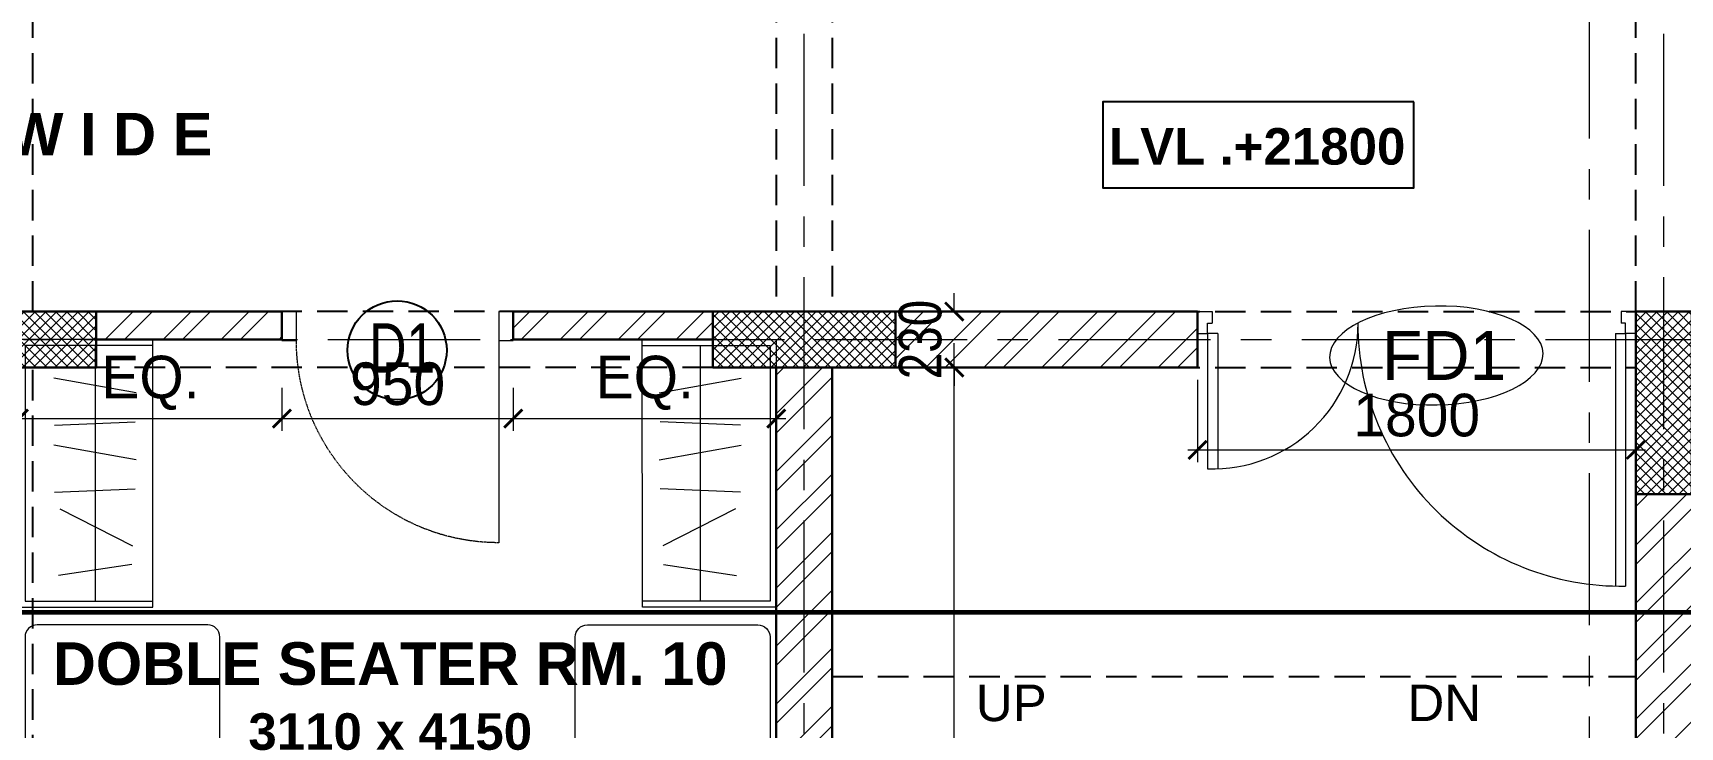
# Model space of a CAD drawing. Header units: millimetres. Extents: x -286480 to 108094, y -227925 to 10018.
# Drawn here: x -72742 to -65978, y -133788 to -130936 of the extents above; entities that cross this region are included whole.
import ezdxf

# ---------------------------------------------------------------- set-up
doc = ezdxf.new("R2010")
doc.units = ezdxf.units.MM
doc.header["$LTSCALE"] = 100
doc.header["$MEASUREMENT"] = 0
doc.header["$PDMODE"] = 67
doc.linetypes.add('CENTER', pattern=[2, 1.25, -0.25, 0.25, -0.25])
doc.linetypes.add('DASHED2', pattern=[0.375, 0.25, -0.125])
doc.layers.get('0').update_dxf_attribs({"lineweight": 25})
for name, color, linetype, lineweight in [('A-ANNO-COLUMN-HATCH', 253, 'Continuous', 9), ('A-ANNO-DOOR', 40, 'Continuous', 18), ('A-ANNO-GRID', 251, 'CENTER', 9), ('A-ANNO-TEXT', 7, 'Continuous', 25), ('A-ANNO-WALL', 1, 'Continuous', 30), ('beam', 3, 'Continuous', 20), ('dim', 7, 'Continuous', 13), ('DOOR TAB', 7, 'Continuous', 5), ('DW-NO', 7, 'Continuous', 25), ('FURNITURE LAYOUT', 37, 'Continuous', 15), ('S-COL', 4, 'Continuous', 30), ('text', 7, 'Continuous', 9), ('WALL HATCH', 24, 'Continuous', 9)]:
    doc.layers.add(name, color=color, linetype=linetype, lineweight=lineweight)
doc.styles.add('ARIAL', font='arial.ttf', dxfattribs={"width": 0.8})
doc.styles.add('CENTURY-GOTHIC', font='GOTHIC.TTF', dxfattribs={"height": 175})
doc.styles.add('GOTHIC-TITLE', font='GOTHIC.TTF', dxfattribs={"width": 0.9, "height": 20})
doc.styles.add('SIZE', font='arial.ttf', dxfattribs={"width": 0.75, "height": 200})
doc.styles.get("Standard").update_dxf_attribs({"font": 'sanss___.ttf'})
doc.styles.add('Tower', font='arial.ttf', dxfattribs={"height": 250})
doc.dimstyles.new('1.125', dxfattribs={"dimtxt": 175, "dimasz": 75, "dimexe": 50, "dimexo": 50, "dimgap": 50, "dimtad": 1, "dimdec": 0, "dimrnd": 5, "dimzin": 0, "dimdsep": 46, "dimtxsty": 'CENTURY-GOTHIC', "dimblk": 'ARCHTICK', "dimcen": 5, "dimdle": 40, "dimclrd": 256, "dimclre": 8, "dimclrt": 213, "dimadec": 0, "dimazin": 0, "dimtfac": 1, "dimtdec": 0, "dimtofl": 0, "dimtmove": 2, "dimatfit": 2, "dimldrblk": 'OPEN30', "dimfxl": 80, "dimtolj": 1, "dimtzin": 0, "dimlwd": 15, "dimlwe": 9, "dimarcsym": 1})
doc.dimstyles.new('D 75', dxfattribs={"dimtxt": 175, "dimasz": 75, "dimexe": 100, "dimexo": 100, "dimgap": 50, "dimtad": 1, "dimdec": 0, "dimrnd": 5, "dimzin": 0, "dimdsep": 46, "dimtxsty": 'ARIAL', "dimblk": 'ARCHTICK', "dimcen": 0.09, "dimdle": 100, "dimclrd": 256, "dimclrt": 256, "dimadec": 0, "dimazin": 0, "dimtfac": 1, "dimtdec": 0, "dimtix": 1, "dimtofl": 0, "dimtmove": 1, "dimatfit": 3, "dimfxl": 135, "dimtolj": 1, "dimtzin": 0, "dimlwd": 9, "dimlwe": 9, "dimarcsym": 0})

# ---------------------------------------------------------------- blocks, each defined once
blk = doc.blocks.new('A$C0E3E786B-flat-1')
at = {"ltscale": 0.1}
for p, q in [((855.2, 288.7, 0), (240.1, -46.1, 0)), ((1735, -1224.8, 0), (922.8, 268.6, 0)), ((220.2, -113.9, 0), (1032.4, -1607.3, 0)), ((1532.3, -852, 0), (1444.7, -899.7, 0)), ((1444.7, -899.7, 0), (752.9, -1093.3, 0)), ((829.6, -1234.5, 0), (1444.7, -899.7, 0)), ((1500.5, -885, 0), (875.6, -1225.1, 0)), ((1500.5, -885, 0), (1482.4, -924.7, 0)), ((1701.1, -1254, 0), (1500.5, -885, 0)), ((875.6, -1225.1, 0), (918.9, -1231.4, 0)), ((1076.3, -1594.1, 0), (875.6, -1225.1, 0)), ((1076.3, -1594.1, 0), (1701.1, -1254, 0)), ((1701.1, -1254, 0), (1654.4, -1240.9, 0)), ((1100.1, -1627.4, 0), (1715.1, -1292.6, 0)), ((1076.3, -1594.1, 0), (1090.9, -1547.7, 0))]:
    blk.add_line(p, q, dxfattribs=at)
for centre, start_param, end_param in [((879, 244.7, 0), 1.628397, 3.199193), ((264, -90, 0), 3.199193, 4.76999), ((1691.3, -1248.7, 0), 0.057601, 1.628397), ((1076.2, -1583.5, 0), 4.76999, 6.340786)]:
    blk.add_ellipse(centre, major_axis=(21.3, -45.2), ratio=0.996988, start_param=start_param, end_param=end_param, dxfattribs=at)
blk = doc.blocks.new('_ArchTick')
at = {"const_width": 0.15}
blk.add_lwpolyline([(-0.5, -0.5), (0.5, 0.5)], dxfattribs=at)
blk = doc.blocks.new('*D820')
at = {"layer": 'Defpoints', "color": 0, "ltscale": 0.1, "transparency": 16777216}
for p in [(-68958, -132080.8), (-68669.1, -132080.8), (-68582.7, -132310.8)]:
    blk.add_point(p, dxfattribs=at)
at = {"layer": 'dim', "lineweight": 9, "ltscale": 0.1, "transparency": 16777216}
for p, q in [((-68958, -132080.8), (-68958, -132005.8)), ((-68958, -132310.8), (-68958, -132385.8))]:
    blk.add_line(p, q, dxfattribs=at)
at = {"layer": 'dim', "color": 0, "lineweight": 9, "ltscale": 0.1, "transparency": 16777216}
for p, q in [((-68769.1, -132080.8), (-69058, -132080.8)), ((-68682.7, -132310.8), (-69058, -132310.8))]:
    blk.add_line(p, q, dxfattribs=at)
at = {"layer": 'dim', "lineweight": 9, "ltscale": 0.1, "transparency": 16777216, "xscale": 75, "yscale": 75, "zscale": 75}
for p, rotation in [((-68958, -132080.8), 270), ((-68958, -132310.8), 90)]:
    blk.add_blockref('_ArchTick', p, dxfattribs=dict(at, rotation=rotation))
at = {"layer": 'dim', "ltscale": 0.1, "transparency": 16777216, "insert": (-69097.4, -132195.8), "char_height": 175, "attachment_point": 5, "rotation": 90, "style": 'ARIAL'}
blk.add_mtext('\\A1;230', dxfattribs=at)
blk = doc.blocks.new('*D822')
at = {"layer": 'Defpoints', "color": 0, "ltscale": 0.1, "transparency": 16777216}
for p in [(-68958, -132310.8), (-68692, -132310.8), (-68702.6, -138310.8)]:
    blk.add_point(p, dxfattribs=at)
at = {"layer": 'dim', "lineweight": 9, "ltscale": 0.1, "transparency": 16777216}
blk.add_line((-68958, -138410.8), (-68958, -132210.8), dxfattribs=at)
at = {"layer": 'dim', "color": 0, "lineweight": 9, "ltscale": 0.1, "transparency": 16777216}
for p, q in [((-68792, -132310.8), (-69058, -132310.8)), ((-68802.6, -138310.8), (-69058, -138310.8))]:
    blk.add_line(p, q, dxfattribs=at)
at = {"layer": 'dim', "lineweight": 9, "ltscale": 0.1, "transparency": 16777216, "xscale": 75, "yscale": 75, "zscale": 75}
for p, rotation in [((-68958, -132310.8), 90), ((-68958, -138310.8), 270)]:
    blk.add_blockref('_ArchTick', p, dxfattribs=dict(at, rotation=rotation))
at = {"layer": 'dim', "ltscale": 0.1, "transparency": 16777216, "insert": (-69097.3, -135310.8), "char_height": 175, "attachment_point": 5, "rotation": 90, "style": 'ARIAL'}
blk.add_mtext('\\A1;6000', dxfattribs=at)
blk = doc.blocks.new('*D835')
at = {"layer": 'Defpoints', "color": 0, "ltscale": 0.1, "transparency": 16777216}
for p in [(-71719.1, -132344.9, -4.9), (-72799.1, -132459.9, -18.6), (-71719.1, -132520.5)]:
    blk.add_point(p, dxfattribs=at)
at = {"layer": 'dim', "color": 8, "lineweight": 9, "ltscale": 0.1, "transparency": 16777216}
for p, q in [((-71719.1, -132394.9), (-71719.1, -132570.5)), ((-72799.1, -132509.9), (-72799.1, -132570.5))]:
    blk.add_line(p, q, dxfattribs=at)
at = {"layer": 'dim', "lineweight": 15, "ltscale": 0.1, "transparency": 16777216}
blk.add_line((-72839.1, -132520.5), (-71679.1, -132520.5), dxfattribs=at)
at = {"layer": 'dim', "lineweight": 15, "ltscale": 0.1, "transparency": 16777216, "xscale": 75, "yscale": 75, "zscale": 75, "rotation": 180}
blk.add_blockref('_ArchTick', (-72799.1, -132520.5), dxfattribs=at)
at = {"layer": 'dim', "lineweight": 15, "ltscale": 0.1, "transparency": 16777216, "xscale": 75, "yscale": 75, "zscale": 75}
blk.add_blockref('_ArchTick', (-71719.1, -132520.5), dxfattribs=at)
at = {"layer": 'dim', "color": 213, "ltscale": 0.1, "transparency": 16777216, "insert": (-72259.1, -132373.9), "char_height": 175, "attachment_point": 5, "style": 'CENTURY-GOTHIC'}
blk.add_mtext('\\A1;EQ.', dxfattribs=at)
blk = doc.blocks.new('_Open30')
at = {"color": 0, "linetype": 'ByBlock', "lineweight": -2}
for p, q in [((-1, 0.268), (0, 0)), ((0, 0), (-1, -0.268)), ((0, 0), (-1, 0))]:
    blk.add_line(p, q, dxfattribs=at)
blk = doc.blocks.new('*D836')
at = {"layer": 'Defpoints', "color": 0, "ltscale": 0.1, "transparency": 16777216}
for p in [(-71719.1, -132344.9, -4.9), (-70769.1, -132344.9, -4.8), (-70769.1, -132520.5)]:
    blk.add_point(p, dxfattribs=at)
at = {"layer": 'dim', "color": 8, "lineweight": 9, "ltscale": 0.1, "transparency": 16777216}
for p, q in [((-71719.1, -132394.9), (-71719.1, -132570.5)), ((-70769.1, -132394.9), (-70769.1, -132570.5))]:
    blk.add_line(p, q, dxfattribs=at)
at = {"layer": 'dim', "lineweight": 15, "ltscale": 0.1, "transparency": 16777216}
blk.add_line((-71759.1, -132520.5), (-70729.1, -132520.5), dxfattribs=at)
at = {"layer": 'dim', "lineweight": 15, "ltscale": 0.1, "transparency": 16777216, "xscale": 75, "yscale": 75, "zscale": 75, "rotation": 180}
blk.add_blockref('_ArchTick', (-71719.1, -132520.5), dxfattribs=at)
at = {"layer": 'dim', "lineweight": 15, "ltscale": 0.1, "transparency": 16777216, "xscale": 75, "yscale": 75, "zscale": 75}
blk.add_blockref('_ArchTick', (-70769.1, -132520.5), dxfattribs=at)
at = {"layer": 'dim', "color": 213, "ltscale": 0.1, "transparency": 16777216, "insert": (-71244.1, -132378.6), "char_height": 175, "attachment_point": 5, "style": 'CENTURY-GOTHIC'}
blk.add_mtext('\\A1;950', dxfattribs=at)
blk = doc.blocks.new('*D837')
at = {"layer": 'Defpoints', "color": 0, "ltscale": 0.1, "transparency": 16777216}
for p in [(-70769.1, -132344.9, -4.8), (-69689.1, -132344.9, -18.9), (-69689.1, -132520.5)]:
    blk.add_point(p, dxfattribs=at)
at = {"layer": 'dim', "color": 8, "lineweight": 9, "ltscale": 0.1, "transparency": 16777216}
for p, q in [((-70769.1, -132394.9), (-70769.1, -132570.5)), ((-69689.1, -132394.9), (-69689.1, -132570.5))]:
    blk.add_line(p, q, dxfattribs=at)
at = {"layer": 'dim', "lineweight": 15, "ltscale": 0.1, "transparency": 16777216}
blk.add_line((-70809.1, -132520.5), (-69649.1, -132520.5), dxfattribs=at)
at = {"layer": 'dim', "lineweight": 15, "ltscale": 0.1, "transparency": 16777216, "xscale": 75, "yscale": 75, "zscale": 75, "rotation": 180}
blk.add_blockref('_ArchTick', (-70769.1, -132520.5), dxfattribs=at)
at = {"layer": 'dim', "lineweight": 15, "ltscale": 0.1, "transparency": 16777216, "xscale": 75, "yscale": 75, "zscale": 75}
blk.add_blockref('_ArchTick', (-69689.1, -132520.5), dxfattribs=at)
at = {"layer": 'dim', "color": 213, "ltscale": 0.1, "transparency": 16777216, "insert": (-70229.1, -132373.9), "char_height": 175, "attachment_point": 5, "style": 'CENTURY-GOTHIC'}
blk.add_mtext('\\A1;EQ.', dxfattribs=at)
blk = doc.blocks.new('*D779')
at = {"layer": 'Defpoints', "color": 0, "ltscale": 0.1, "transparency": 16777216}
for p in [(-67959.1, -132310.8, -1.7), (-66159.1, -132310.8, 9.8), (-66159.1, -132649.3)]:
    blk.add_point(p, dxfattribs=at)
at = {"layer": 'dim', "color": 8, "lineweight": 9, "ltscale": 0.1, "transparency": 16777216}
for p, q in [((-67959.1, -132360.8), (-67959.1, -132699.3)), ((-66159.1, -132360.8), (-66159.1, -132699.3))]:
    blk.add_line(p, q, dxfattribs=at)
at = {"layer": 'dim', "lineweight": 15, "ltscale": 0.1, "transparency": 16777216}
blk.add_line((-67999.1, -132649.3), (-66119.1, -132649.3), dxfattribs=at)
at = {"layer": 'dim', "lineweight": 15, "ltscale": 0.1, "transparency": 16777216, "xscale": 75, "yscale": 75, "zscale": 75, "rotation": 180}
blk.add_blockref('_ArchTick', (-67959.1, -132649.3), dxfattribs=at)
at = {"layer": 'dim', "lineweight": 15, "ltscale": 0.1, "transparency": 16777216, "xscale": 75, "yscale": 75, "zscale": 75}
blk.add_blockref('_ArchTick', (-66159.1, -132649.3), dxfattribs=at)
at = {"layer": 'dim', "color": 213, "ltscale": 0.1, "transparency": 16777216, "insert": (-67059.1, -132507.4), "char_height": 175, "attachment_point": 5, "style": 'CENTURY-GOTHIC'}
blk.add_mtext('\\A1;1800', dxfattribs=at)
blk = doc.blocks.new('door-700')
at = {"linetype": 'Continuous'}
for p, q in [((-50, 100), (-50, 800)), ((-800, 100), (-800, 0)), ((0, 100), (0, 0))]:
    blk.add_line(p, q, dxfattribs=at)
at = {"linetype": 'DASHED2', "ltscale": 0.1}
blk.add_arc((-50, 100), 700, 90, 180, dxfattribs=at)
at = {"linetype": 'Continuous'}
for points in [[(-750, 0), (-800, 0), (-800, 100), (-750, 100)], [(0, 0), (-50, 0), (-50, 100), (0, 100)]]:
    blk.add_3dface(points, dxfattribs=at)
blk = doc.blocks.new('cb')
at = {"layer": 'FURNITURE LAYOUT', "ltscale": 0.1, "extrusion": (-0.008908, -0.002858, 0.999956)}
for p, q in [((-25800.7, -129393.6, 17.8), (-25800.7, -130443.6, 14.8)), ((-25632.1, -129587.2, 18.8), (-25969.4, -129527.9, 16)), ((-25967, -129720.4, 15.4), (-25636.4, -129706.4, 18.4)), ((-25632.1, -129862.6, 18), (-25969.4, -129803.2, 15.2)), ((-25967, -129995.7, 14.6), (-25636.4, -129981.8, 17.6)), ((-25945.4, -130063.9, 14.6), (-25647.1, -130217, 16.9)), ((-25649.6, -130293.4, 16.6), (-25950.5, -130338.9, 13.8))]:
    blk.add_line(p, q, dxfattribs=at)
at = {"layer": 'FURNITURE LAYOUT', "ltscale": 0.1, "extrusion": (-0.008908, -0.002858, 0.999956), "elevation": 617.5}
blk.add_lwpolyline([(-26112, -129367.4), (-26112.1, -130467.4), (-25562.1, -130467.4), (-25562, -129367.4)], close=True, dxfattribs=at)
blk.add_lwpolyline([(-25562, -129392.4), (-26087, -129392.4), (-26087.1, -130442.4), (-25562.1, -130442.4)], dxfattribs=at)
blk = doc.blocks.new('Big Door Garbage')
at = {"lineweight": 18}
for p, q in [((-12550, 128777.8), (-12500, 128777.8)), ((-12550, 128702.8), (-12550, 128777.8)), ((-12500, 128777.8), (-12500, 128737.8)), ((-11100, 128777.8), (-11100, 128737.8)), ((-11050, 128777.8), (-11100, 128777.8)), ((-12515, 128737.8), (-12500, 128737.8)), ((-12515, 128702.8), (-12515, 128737.8)), ((-11085, 128737.8), (-11100, 128737.8)), ((-11085, 128702.8), (-11085, 128737.8)), ((-12550, 128702.8), (-12515, 128702.8)), ((-12515, 128702.8), (-12515, 128239.2)), ((-12480, 128702.8), (-12515, 128702.8)), ((-12480, 128702.8), (-12480, 128239.2)), ((-11120, 128702.8), (-11085, 128702.8)), ((-11120, 128702.8), (-11120, 127838)), ((-11050, 128702.8), (-11085, 128702.8)), ((-11085, 128702.8), (-11085, 127838))]:
    blk.add_line(p, q, dxfattribs=at)
blk.add_lwpolyline([(-11050, 128777.8), (-11050, 128702.8)], dxfattribs=at)
for centre, radius, start, end in [((-12498.9, 128737.8), 498.9, 268.1474, 0), ((-11101.5, 128737.8), 900, 180, 271.0475)]:
    blk.add_arc(centre, radius, start, end, dxfattribs=at)
blk = doc.blocks.new('DW')
at = {"layer": 'DOOR TAB', "color": 1, "ltscale": 0.1, "true_color": 0xfa0000, "extrusion": (0, 0, -1)}
blk.add_ellipse((4668162, 8273913), major_axis=(761, 15), ratio=0.463894, dxfattribs=at)
at = {"layer": 'DOOR TAB', "color": 1, "ltscale": 0.1, "true_color": 0xfa0000, "style": 'GOTHIC-TITLE', "width": 0.9}
blk.add_attdef('DW0', (4667644, 8273738), '', height=350, dxfattribs=at)

msp = doc.modelspace()

# ---------------------------------------------------------------- hatches: boundary and pattern name
at = {"layer": 'A-ANNO-COLUMN-HATCH', "lineweight": 9, "ltscale": 0.1}
h = msp.add_hatch(dxfattribs=at)
h.set_pattern_fill('ANSI37', color=256, scale=250)
h.set_pattern_definition([(45, (-189429.047, -163836.948), (-22.097087, 22.097087), []), (135, (-189429.047, -163836.948), (-22.097087, -22.097087), [])])
h.paths.add_polyline_path([(-72481.6, -132080.8), (-73231.6, -132080.8), (-73231.6, -132310.8), (-72481.6, -132310.8)])
h = msp.add_hatch(dxfattribs=at)
h.set_pattern_fill('ANSI37', color=256, scale=250)
h.set_pattern_definition([(45, (-189486.464, -162106.947), (-22.097087, 22.097087), []), (135, (-189486.464, -162106.947), (-22.097087, -22.097087), [])])
h.paths.add_polyline_path([(-69199, -132310.8), (-69949, -132310.8), (-69949, -132080.8), (-69199, -132080.8)])
h = msp.add_hatch(dxfattribs=at)
h.set_pattern_fill('ANSI37', color=256, scale=250)
h.set_pattern_definition([(45, (-189486.547, -163836.948), (-22.097087, 22.097087), []), (135, (-189486.547, -163836.948), (-22.097087, -22.097087), [])])
h.paths.add_polyline_path([(-65929.1, -132830.8), (-65929.1, -132080.8), (-66159.1, -132080.8), (-66159.1, -132830.8)])
at = {"layer": 'WALL HATCH', "ltscale": 0.1}
h = msp.add_hatch(dxfattribs=at)
h.set_pattern_fill('ANSI32', color=256, scale=450, style=0)
h.set_pattern_definition([(45, (-64478.02, -28530.23), (-119.32427, 119.32427), []), (45, (-64398.47, -28530.23), (-119.32427, 119.32427), [])])
h.paths.add_polyline_path([(-72481.6, -132195.9), (-72481.6, -132080.9), (-71719.1, -132080.8), (-71719.1, -132195.8)])
h = msp.add_hatch(dxfattribs=at)
h.set_pattern_fill('ANSI32', color=256, scale=450, style=0)
h.set_pattern_definition([(45, (-62848.02, -28530.16), (-119.32427, 119.32427), []), (45, (-62768.47, -28530.16), (-119.32427, 119.32427), [])])
h.paths.add_polyline_path([(-69689.1, -132080.8), (-69949, -132080.8), (-69949, -132195.8), (-70769.1, -132195.8), (-70769.1, -132080.8), (-69689.1, -132080.8)])
h = msp.add_hatch(dxfattribs=at)
h.set_pattern_fill('ANSI32', color=256, scale=450, style=0)
h.set_pattern_definition([(45, (-60515.4, -28530.16), (-119.32427, 119.32427), []), (45, (-60435.85, -28530.16), (-119.32427, 119.32427), [])])
h.paths.add_polyline_path([(-67959.1, -132080.8), (-67959.1, -132310.8), (-69199, -132310.8), (-69199, -132080.8)])
h = msp.add_hatch(dxfattribs=at)
h.set_pattern_fill('ANSI32', color=256, scale=450, style=0)
h.set_pattern_definition([(45, (-52867.96, -26915.24), (-119.32427, 119.32427), []), (45, (-52788.41, -26915.24), (-119.32427, 119.32427), [])])
h.paths.add_polyline_path([(-65929.1, -133903.7), (-65929.1, -133555.6)], flags=17)
h.paths.add_polyline_path([(-65929.1, -132830.8), (-65929.1, -137790.7), (-66159.1, -137790.8), (-66159.1, -132830.8)])
h.paths.add_polyline_path([(-65329.1, -134440.7), (-65329.1, -134210.7), (-64929.1, -134210.7), (-64929.1, -134440.7)])
h.paths.add_polyline_path([(-65929.1, -133060.8), (-65929.1, -132945.9), (-64729.1, -132945.8), (-64729.1, -132080.8), (-64499.1, -132080.8), (-64499.1, -133060.8)])
h = msp.add_hatch(dxfattribs=at)
h.set_pattern_fill('ANSI32', color=256, scale=450, style=0)
h.set_pattern_definition([(45, (-57627.96, -25935.34), (-119.32427, 119.32427), []), (45, (-57548.41, -25935.34), (-119.32427, 119.32427), [])])
h.paths.add_polyline_path([(-69459, -132310.9), (-69689, -132310.8), (-69689.1, -135820.7), (-69459.1, -135820.8)])

# ---------------------------------------------------------------- linework, layer by layer
at = {"color": 12, "ltscale": 0.5, "true_color": 0xe00000, "const_width": 20, "elevation": -0.1}
msp.add_lwpolyline([(-83524, -133594.7), (-83524, -133317.1), (-65900.6, -133317.1), (-65900.6, -136030), (-58770.6, -136030), (-58770.6, -136377.6)], dxfattribs=at)
at = {"layer": 'A-ANNO-GRID', "color": 54, "ltscale": 5}
for p, q in [((-69574.1, -140564.6, -6.8), (-69574.1, -124318.5, -6.8)), ((-66349.1, -140370, 6.1), (-66349.1, -124318, 6.1)), ((-66044, -140564.6, -0.7), (-66044, -124317.9, -0.7))]:
    msp.add_line(p, q, dxfattribs=at)
at = {"layer": 'A-ANNO-GRID', "color": 6, "ltscale": 5}
msp.add_line((-83530.6, -132195.8, 12.8), (-57703.4, -132195.8, 12.8), dxfattribs=at)
at = {"layer": 'A-ANNO-TEXT', "elevation": 5.4}
msp.add_lwpolyline([(-67071.1, -131218.6), (-68348.6, -131218.6), (-68348.6, -131572.1), (-67071.1, -131572.1)], close=True, dxfattribs=at)
at = {"layer": 'A-ANNO-WALL', "ltscale": 0.1, "extrusion": (-5.90536e-11, 0.002858, 0.999996)}
for p, q in [((-71719.1, -132080.8, 12.8), (-72481.6, -132080.8, 12.8)), ((-71719.1, -132080.8, 21.3), (-71719.1, -132195.8, 21.6)), ((-69631.6, -132080.8, 12.8), (-70769.1, -132080.8, 21.4)), ((-70769.1, -132080.8, 21.4), (-70769.1, -132195.8, 21.7)), ((-71719.1, -132195.8, 13.2), (-72481.6, -132195.8, 13.2)), ((-69949, -132195.8, 15.2), (-70769.1, -132195.8, 21.7)), ((-69689.1, -135820.8, 12.8), (-69689.1, -132310.8, 13.1))]:
    msp.add_line(p, q, dxfattribs=at)
at = {"layer": 'A-ANNO-WALL', "ltscale": 0.1}
for p, q in [((-69631.6, -132080.8, 24.4), (-67959.1, -132080.8, 12.8)), ((-67959.1, -132310.8, 12.8), (-67959.1, -132080.8, 12.8)), ((-66159.1, -138310.8, 24.4), (-66159.1, -132080.8, 24.4)), ((-66159.1, -132080.8, 24.4), (-65929, -132080.8, 24.4)), ((-69459.1, -132310.8, 24.4), (-67959.1, -132310.8, 12.8)), ((-69459.1, -135820.8, 12.8), (-69459.1, -132310.8, 24.4))]:
    msp.add_line(p, q, dxfattribs=at)
at = {"layer": 'beam', "linetype": 'DASHED2', "lineweight": -2, "ltscale": 5, "extrusion": (-5.90536e-11, 0.002858, 0.999996)}
for p, q in [((-69949.2, -132080.9, 23.3), (-72481.6, -132080.9, 8.1)), ((-69949.2, -132310.9, 17.4), (-72481.6, -132310.9, 12.8)), ((-69689.1, -135820.8, 12.8), (-69689.1, -132310.9, 13.1)), ((-69689.1, -135820.8, 12.8), (-69689.1, -132310.9, 13.1))]:
    msp.add_line(p, q, dxfattribs=at)
at = {"layer": 'beam', "linetype": 'DASHED2', "lineweight": -2, "ltscale": 5}
for p, q in [((-69199.1, -132080.9, 12.8), (-66159.1, -132080.9, 26.3)), ((-69459.1, -133580.9, 23.2), (-69459.1, -132310.9, 26.3)), ((-69199.1, -132310.9, 12.8), (-66159.1, -132310.9, 26.3)), ((-66159.1, -133580.9, 26.3), (-66159.1, -132830.9, 26.3))]:
    msp.add_line(p, q, dxfattribs=at)
for points, elevation in [([(-72741.6, -132080.9), (-72741.6, -130580.9)], 12.8), ([(-69689.1, -130580.9), (-69689.1, -132080.9)], 7.7), ([(-69689.1, -130580.9), (-69689.1, -132080.9)], 7.7), ([(-69459.1, -130580.9), (-69459.1, -132080.9)], 7.7), ([(-69459.1, -130580.9), (-69459.1, -132080.9)], 7.7), ([(-66159.1, -132080.9), (-66159.1, -130580.9)], 12.8), ([(-72741.6, -135820.8), (-72741.6, -132310.9)], 6.1), ([(-69459.1, -133580.9), (-66159.1, -133580.9)], 26.3)]:
    msp.add_lwpolyline(points, dxfattribs=dict(at, elevation=elevation))
at = {"layer": 'DW-NO', "color": 51}
msp.add_circle((-71246.2, -132240.1, 89.3), 203.6, dxfattribs=at)
at = {"layer": 'S-COL', "ltscale": 0.1}
for points, elevation in [([(-72481.6, -132080.8), (-73231.6, -132080.8), (-73231.6, -132310.8), (-72481.6, -132310.8)], -19.6), ([(-69199, -132310.8), (-69949, -132310.8), (-69949, -132080.8), (-69199, -132080.8)], 21.8), ([(-65929.1, -132830.8), (-65929.1, -132080.8), (-66159.1, -132080.8), (-66159.1, -132830.8)], 12.8)]:
    msp.add_lwpolyline(points, close=True, dxfattribs=dict(at, elevation=elevation))

# ---------------------------------------------------------------- block references
at = {"layer": 'A-ANNO-DOOR', "extrusion": (-5.90536e-11, 0.002858, 0.999996), "xscale": -1.187500030388742, "yscale": 1.187500030388742, "zscale": 1.187500030388742, "rotation": 180}
msp.add_blockref('door-700', (-70769.1, -132080.3, -356.1), dxfattribs=at)
at = {"layer": 'A-ANNO-DOOR', "extrusion": (-0.002858, 0.000124809, 0.999996), "xscale": 1.200261826859562, "yscale": 1.200261826859562, "zscale": 1.200261826859562, "rotation": 359.9977444656666}
msp.add_blockref('Big Door Garbage', (-52902, -286648.5, 185.4), dxfattribs=at)
at = {"layer": 'DOOR TAB', "color": 1, "true_color": 0xfa0000, "extrusion": (-0.003095, -0.001325, 0.999994)}
ref = msp.add_blockref('DW', (2624878.2, 4631821.8, 388.2), dxfattribs=dict(at, xscale=0.576, yscale=0.576, zscale=0.576, rotation=179.9639869164528))
ref.add_attrib('DW0', '  FD1', (-67350.8, -132361.3, 388.2), dxfattribs={"color": 1, "ltscale": 0.1, "true_color": 0xff0004, "extrusion": (-0.003095, -0.001325, 0.999994), "height": 201.6, "rotation": 359.96399, "style": 'GOTHIC-TITLE'})
at = {"layer": 'FURNITURE LAYOUT'}
msp.add_blockref('cb', (-46685.9, -2827.2, -1.3), dxfattribs=at)
at = {"layer": 'FURNITURE LAYOUT', "xscale": -1}
msp.add_blockref('cb', (-95802.3, -2827.2, 0.4), dxfattribs=at)
at = {"layer": 'FURNITURE LAYOUT', "ltscale": 0.1, "extrusion": (-0.000249617, -0.002858, -0.999996), "rotation": 331.4472031888076}
msp.add_blockref('A$C0E3E786B-flat-1', (72800.2, -133212.7, 383.3), dxfattribs=at)
at = {"layer": 'FURNITURE LAYOUT', "ltscale": 0.1, "extrusion": (0.000249617, -0.002858, -0.999996), "xscale": -1, "rotation": 28.55279681133499}
msp.add_blockref('A$C0E3E786B-flat-1', (72913, -133212.8, 346.9), dxfattribs=at)
at = {"layer": 'FURNITURE LAYOUT', "ltscale": 0.1, "extrusion": (-5.3212e-11, 0.002858, 0.999996), "xscale": -1, "zscale": -1, "rotation": 28.55922529164978}
msp.add_blockref('A$C0E3E786B-flat-1', (-69575.6, -133212.5, -364.7), dxfattribs=at)

# ---------------------------------------------------------------- texts
at = {"layer": 'A-ANNO-TEXT', "char_height": 150, "attachment_point": 5, "style": 'Tower'}
for s, insert, width in [('{\\fArial|b1|i0|c0|p34;\\H1.1667x;C O R R I D O O R    1 5 0 0     W I D E }', (-74137.3, -131352.9, 24.4), 4500), ('{\\fArial|b1|i0|c0|p34;LVL .+21800}', (-67714.2, -131403, 5.4), 2908.602), ('{\\fArial|b1|i0|c0|p34;\\H1.1667x;DOBLE SEATER RM. 10\\P\\H0.85714x;3110 x 4150}', (-71274.4, -133662.1, 24.4), 2908.602)]:
    msp.add_mtext(s, dxfattribs=dict(at, insert=insert, width=width))
at = {"layer": 'DW-NO', "color": 51, "style": 'SIZE', "width": 0.75}
msp.add_text('D1', height=202.67, dxfattribs=at).set_placement((-71360.9, -132331.3, 89.3))
at = {"layer": 'text', "linetype": 'Continuous', "extrusion": (0.000124809, 0.002858, 0.999996), "char_height": 150, "width": 369.412, "attachment_point": 3, "text_direction": (1, 0, -0.000125)}
for s, insert in [('{\\fArial|b0|i0|c0|p34;UP }', (-68578.5, -133614, -68.8)), ('{\\fArial|b0|i0|c0|p34;DN}', (-66794.4, -133614, -68.8))]:
    msp.add_mtext(s, dxfattribs=dict(at, insert=insert))

# ---------------------------------------------------------------- dimensions: what is measured, and where the dimension line sits
at = {"layer": 'dim', "ltscale": 0.1}
for base, p1, p2, angle, dimstyle, picture, middle in [((-68958, -132080.8, 24.4), (-68582.7, -132310.8, 24.4), (-68669.1, -132080.8, 24.4), 90, 'D 75', '*D820', (-69097.4, -132195.8, 24.4)), ((-68958, -132310.8, 24.4), (-68702.6, -138310.8, 24.4), (-68692, -132310.8, 24.4), 270, 'D 75', '*D822', (-69097.3, -135310.8, 24.4)), ((-70769.1, -132520.5, 26.3), (-71719.1, -132344.9, 21.4), (-70769.1, -132344.9, 21.5), 180, '1.125', '*D836', (-71244.1, -132378.6, 26.3))]:
    dim = msp.add_linear_dim(base=base, p1=p1, p2=p2, angle=angle, dimstyle=dimstyle, dxfattribs=at)
    dim.commit()
    dim.dimension.update_dxf_attribs({"geometry": picture, "text_midpoint": middle})
for base, p1, p2, picture, middle in [((-71719.1, -132520.5, 26.3), (-72799.1, -132459.9, 7.7), (-71719.1, -132344.9, 21.4), '*D835', (-72259.1, -132373.9, 26.3)), ((-69689.1, -132520.5, 26.3), (-70769.1, -132344.9, 21.5), (-69689.1, -132344.9, 7.4), '*D837', (-70229.1, -132373.9, 26.3))]:
    dim = msp.add_linear_dim(base=base, p1=p1, p2=p2, angle=180, text='EQ.', dimstyle='1.125', dxfattribs=at)
    dim.commit()
    dim.dimension.update_dxf_attribs({"geometry": picture, "text_midpoint": middle})
dim = msp.add_aligned_dim(p1=(-67959.1, -132310.8, 12.8), p2=(-66159.1, -132310.8, 24.4), distance=-338.5, dimstyle='1.125', dxfattribs=at)
dim.commit()
dim.dimension.update_dxf_attribs({"geometry": '*D779', "text_midpoint": (-67059.1, -132507.4, 14.5)})

doc.saveas('drawing.dxf')
